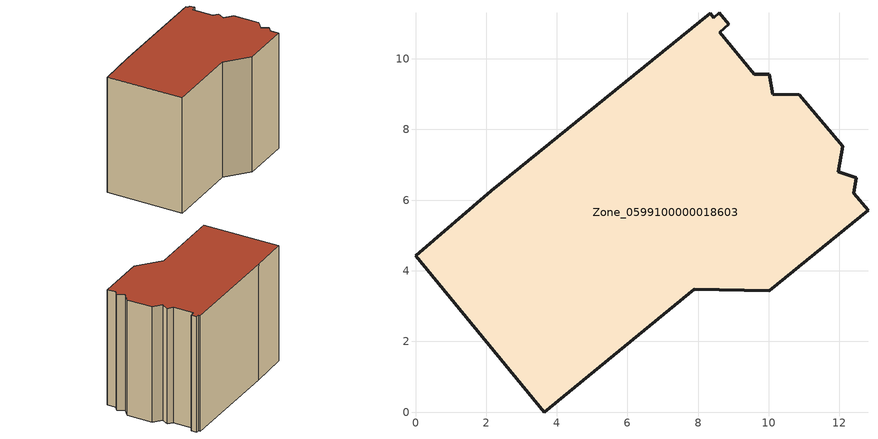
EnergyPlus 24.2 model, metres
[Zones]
Zone_0599100000018603
 floor ground (C_G): 8.44,11.17 8.6,11.3 8.87,10.98 8.62,10.75 9.59,9.57 10.01,9.56 10.12,9 10.86,8.99 12.09,7.52 11.96,6.8 12.48,6.63 12.4,6.19 12.81,5.71 10.01,3.43 7.89,3.47 3.65,0 0,4.42 2.15,6.26 8.34,11.29 z0
 wall outside (C_F): 3.65,0 7.89,3.47 10.01,3.43 12.81,5.71 12.4,6.19 12.48,6.63 11.96,6.8 12.09,7.52 10.86,8.99 10.12,9 10.01,9.56 9.59,9.57 8.62,10.75 8.87,10.98 8.6,11.3 8.44,11.17 8.34,11.29 2.15,6.26 0,4.42 3.65,0 z0:8.87
 roof outside (C_R): 8.44,11.17 8.34,11.29 2.15,6.26 0,4.42 3.65,0 7.89,3.47 10.01,3.43 12.81,5.71 12.4,6.19 12.48,6.63 11.96,6.8 12.09,7.52 10.86,8.99 10.12,9 10.01,9.56 9.59,9.57 8.62,10.75 8.87,10.98 8.6,11.3 z8.87
[BUILDING]
Pand.0599100000018603: North Axis=0; Terrain=City; Loads Convergence Tolerance Value=0.04; Temperature Convergence Tolerance Value=0.4; Solar Distribution=FullExterior; Maximum Number of Warmup Days=25; Minimum Number of Warmup Days=1
[Site:Location]
Rotterdam.The.Hague.AP_ZH_NLD Design_Conditions: Latitude=51.96; Longitude=4.45; Time Zone=1; Elevation=-4.5
[SITE:GROUNDTEMPERATURE:BUILDINGSURFACE]
18, 18, 18, 18, 18, 18, 18, 18, 18, 18, 18, 18
[MATERIAL] Thermal Absorptance=0.9; Solar Absorptance=0.7; Visible Absorptance=0.7
Name | Roughness | Thickness | Conductivity | Density | Specific Heat
G.TI.1946 | MediumSmooth | 0.15 | 1 | 540 | 1210
F.TI.1946 | Rough | 0.3 | 0.857143 | 1920 | 840
R.TI.1946 | MediumRough | 0.2 | 0.1 | 1500 | 1000
[CONSTRUCTION]
C_G: G.TI.1946
C_F: F.TI.1946
C_R: R.TI.1946
[ZONE]
Zone_0599100000018603: Type=1; Multiplier=1; Ceiling Height=Autocalculate; Volume=Autocalculate; Floor Area=autocalculate; Part of Total Floor Area=Yes
[ZONEINFILTRATION:DESIGNFLOWRATE]
Infil_Zone_0599100000018603: Zone or ZoneList or Space or SpaceList=Zone_0599100000018603; Schedule=AlwaysOn; Design Flow Rate Calculation Method=Flow/Area; Flow Rate per Floor Area=0.003; Constant Term Coefficient=1; Temperature Term Coefficient=0; Velocity Term Coefficient=0; Velocity Squared Term Coefficient=0
[HVACTEMPLATE:ZONE:IDEALLOADSAIRSYSTEM]
Zone_0599100000018603: Maximum Heating Supply Air Temperature=50; Minimum Cooling Supply Air Temperature=13; Maximum Heating Supply Air Humidity Ratio=0.0156; Minimum Cooling Supply Air Humidity Ratio=0.0077; Heating Limit=NoLimit; Cooling Limit=NoLimit; Dehumidification Control Type=ConstantSensibleHeatRatio; Cooling Sensible Heat Ratio=0.7; Dehumidification Setpoint=60; Humidification Control Type=None; Humidification Setpoint=30; Outdoor Air Method=None; Outdoor Air Flow Rate per Person=0.00944; Outdoor Air Flow Rate per Zone Floor Area=0; Outdoor Air Flow Rate per Zone=0; Demand Controlled Ventilation Type=None; Outdoor Air Economizer Type=NoEconomizer; Heat Recovery Type=None; Sensible Heat Recovery Effectiveness=0.7; Latent Heat Recovery Effectiveness=0.65
[ZONECONTROL:THERMOSTAT]
ThermostatControl_Zone_0599100000018603: Zone or ZoneList=Zone_0599100000018603; Control Type Schedule=DualSetpointControlType; Control 1=Thermostat_Zone_0599100000018603; Temperature Difference Between Cutout And Setpoint=0
[THERMOSTATSETPOINT:DUALSETPOINT]
Thermostat_Zone_0599100000018603: Heating Setpoint Temperature Schedule=HeatingSetpoint_Zone_0599100000018603; Cooling Setpoint Temperature Schedule=CoolingSetpoint_Zone_0599100000018603
[SCHEDULE:COMPACT]
HeatingSetpoint_Zone_0599100000018603: Through: 12/31, For: AllDays, Until: 24:00, 21
CoolingSetpoint_Zone_0599100000018603: Through: 12/31, For: AllDays, Until: 24:00, 24
DualSetpointControlType: Through: 12/31, For: AllDays, Until: 24:00, 4
AlwaysOn: Through: 12/31, For: AllDays, Until: 24:00, 1
